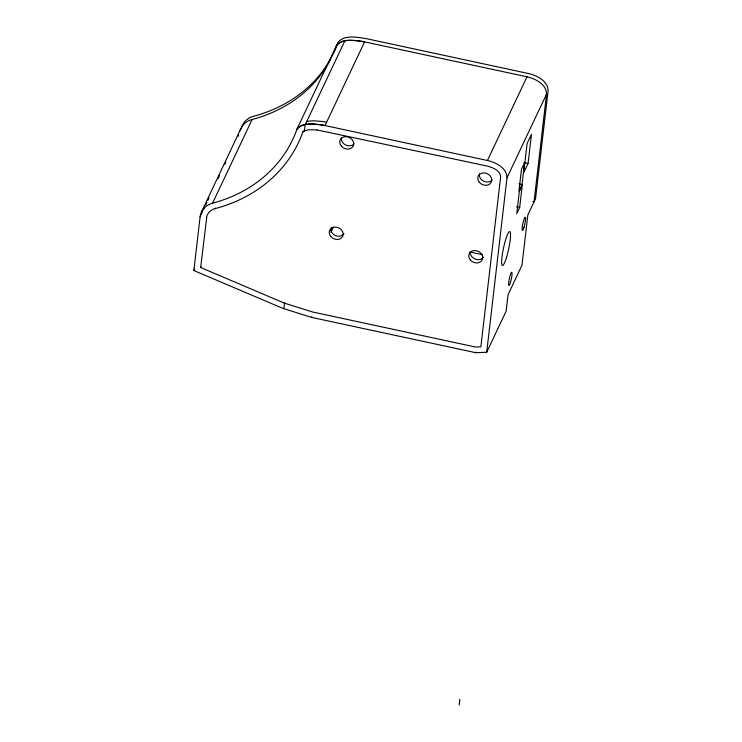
<?xml version="1.0" encoding="UTF-8"?>
<svg xmlns="http://www.w3.org/2000/svg" width="742" height="742" viewBox="0 0 742 742"><rect width="100%" height="100%" fill="white"/><g stroke="black" fill="none" stroke-linecap="round" stroke-linejoin="round"><path stroke-width="1.11" d="M486.706 352.246L506.99 177.802C506.944 167.822 495.906 162.461 487.448 160.495L325.033 125.565C316.073 124.266 303.766 121.41 296.986 129.136A157.156 130.75 25.3 0 1 212.555 203.187A21.75 18.096 25.3 0 0 200.108 216.775L193.857 270.533L282.656 308.292L311.538 317.381L475.872 352.719L486.706 352.246L506.155 311.111L508.066 294.667L521.988 265.209L527.831 214.976L535.566 198.606L548.097 90.839C548.05 80.859 537.013 75.499 528.554 73.532L366.14 38.603C357.171 37.295 344.882 34.447 338.092 42.173A157.156 130.75 25.3 0 1 253.662 116.225A21.75 18.096 25.3 0 0 241.391 128.663M532.839 201.629L534.017 201.88L546.548 94.113C546.502 84.134 535.464 78.773 527.015 76.806L364.591 41.877C355.622 40.569 343.333 37.721 336.543 45.447L296.986 129.136C302.226 122.439 312.438 124.081 319.895 124.647A62.411 51.931 25.3 0 1 325.033 125.565L364.591 41.877A62.411 51.931 25.3 0 0 359.462 40.958C351.996 40.393 341.784 38.751 336.543 45.447A157.156 130.75 25.3 0 1 334.058 51.866M316.89 129.896L486.817 165.976C492.243 167.404 499.83 170.085 500.683 176.448L480.872 346.811L475.585 347.043L312.521 311.974L284.334 303.107L200.674 267.528L206.703 217.517M283.871 308.681L284.511 303.163M304.257 131.019L305.277 124.591L344.835 40.893M459.205 704.9L459.836 699.418M522.034 184.535L524.585 162.619L521.487 169.167L518.936 191.084L522.034 184.535L518.881 183.858M519.678 207.426L522.229 185.509L519.317 191.677L516.766 213.594L519.678 207.426L516.525 206.749M528.081 163.49L531.476 134.265L527.098 143.531L523.694 172.756L528.081 163.49L523.871 162.581M201.351 212.249L240.909 128.561M200.108 216.775L200.85 215.199M201.221 214.41L202.343 212.036M203.466 209.671L204.579 207.306M205.701 204.94L206.814 202.575M207.936 200.21L209.059 197.845M218.018 178.785L219.484 175.687M224.854 164.334L225.828 162.266M238.163 136.25L238.664 135.192M212.555 203.187L252.122 119.499A157.156 130.75 25.3 0 0 330.682 59.072M206.415 218.129A15.23 12.67 25.3 0 1 215.134 208.623L215.421 208.001M193.857 270.533L194.692 268.771M200.674 267.528L200.961 266.916M215.134 208.623A163.685 136.176 25.3 0 0 302.912 131.909L303.209 131.288M284.334 303.107L284.631 302.495M330.468 230.372L331.962 227.228M330.988 232.394L333.464 227.145M311.538 317.381L311.825 316.76M487.448 160.495L527.015 76.806M506.99 177.802L546.548 94.113M475.872 352.719L476.169 352.107M305.806 130.481L305.083 130.703A12.16 10.119 25.3 0 0 304.545 130.907M306.826 121.317L313.699 120.788L321.444 121.382A62.411 51.931 25.3 0 1 326.582 122.291M534.388 198.355L535.566 198.606M469.983 252.011L482.3 254.664M354.138 143.698A7.197 5.992 25.3 0 1 345.651 144.978A7.197 5.992 25.3 0 1 341.413 137.558M492.15 179.935A7.197 5.992 25.3 0 1 483.673 181.215A7.197 5.992 25.3 0 1 479.425 173.795M483.478 257.075A7.197 5.992 25.3 0 1 474.973 258.995A7.197 5.992 25.3 0 1 470.4 251.427M343.973 233.628A7.197 5.992 25.3 0 1 335.467 235.548A7.197 5.992 25.3 0 1 330.895 227.98M302.894 131.89A4.73 3.933 25.3 0 1 304.183 131.102M240.111 130.796A21.75 18.096 25.3 0 1 252.122 119.499M305.75 130.342A32.323 26.898 25.3 0 1 316.89 130.063M341.237 145.998A7.197 5.992 25.3 0 0 353.229 145.97A7.197 5.992 25.3 0 0 345.726 136.639A7.197 5.992 25.3 0 0 341.237 145.998M479.258 182.226A7.197 5.992 25.3 0 0 491.241 182.207A7.197 5.992 25.3 0 0 483.747 172.877A7.197 5.992 25.3 0 0 479.258 182.226M470.233 259.858A7.197 5.992 25.3 0 0 482.217 259.839A7.197 5.992 25.3 0 0 474.722 250.508A7.197 5.992 25.3 0 0 470.233 259.858M330.728 236.41A7.197 5.992 25.3 0 0 342.711 236.383A7.197 5.992 25.3 0 0 335.208 227.052A7.197 5.992 25.3 0 0 330.728 236.41M523.982 227.34A6.743 1.011 -77.9 0 0 525.271 217.23A6.743 1.011 -77.9 0 0 522.285 226.876A6.743 1.011 -77.9 0 0 523.982 227.34M510.468 282.377A6.743 1.011 -77.9 0 0 511.757 272.268A6.743 1.011 -77.9 0 0 508.771 281.923A6.743 1.011 -77.9 0 0 510.468 282.377M506.424 257.678A17.4 2.616 -77.9 0 0 509.763 231.569A17.4 2.616 -77.9 0 0 502.056 256.482A17.4 2.616 -77.9 0 0 506.424 257.678"/></g></svg>
